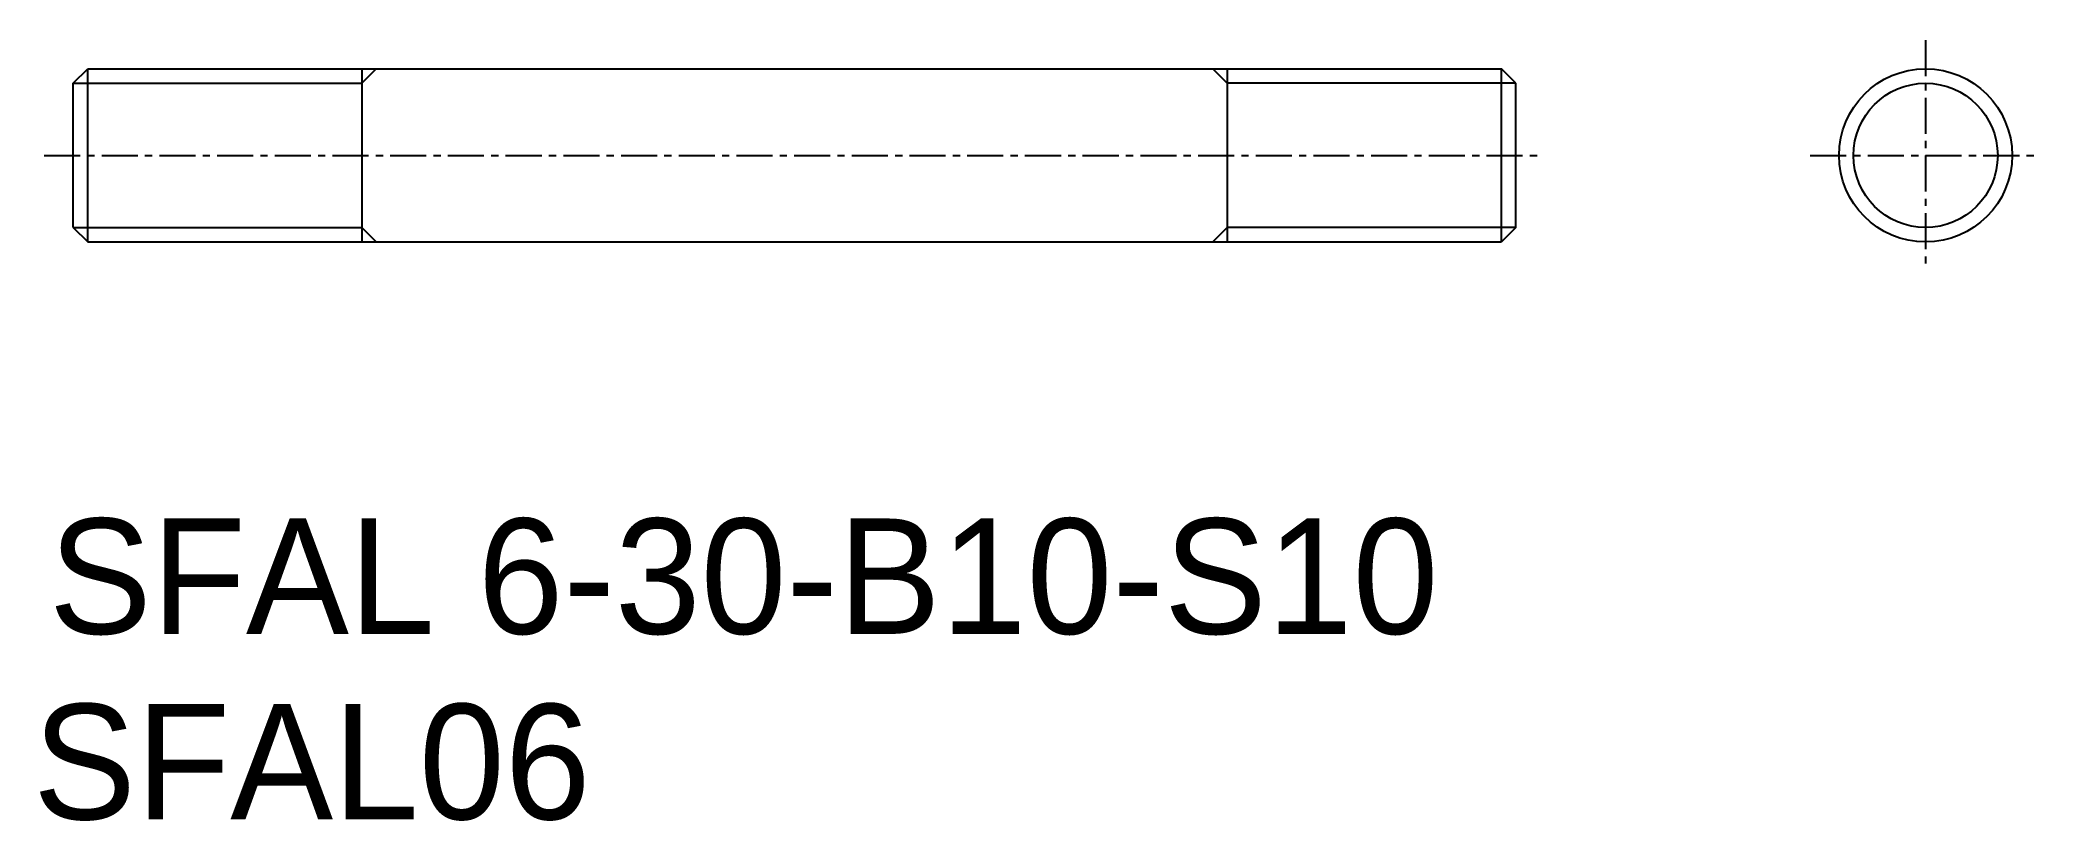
# Model space of a CAD drawing. Extents: x 166.3 to 235.6, y 114.8 to 141.8.
import ezdxf

# ---------------------------------------------------------------- set-up
doc = ezdxf.new("R2010")
doc.units = 0
doc.linetypes.add('CENTER', pattern=[2, 1.25, -0.25, 0.25, -0.25])
doc.layers.get('0').update_dxf_attribs({"linetype": 'CONTINUOUS'})
doc.layers.add('CENTER', color=1, linetype='CENTER')

msp = doc.modelspace()

# ---------------------------------------------------------------- linework, layer by layer
at = {"color": 7, "linetype": 'CONTINUOUS'}
for p, q in [((167.43, 140.338), (167.93, 140.838)), ((167.93, 140.838), (216.93, 140.838)), ((167.93, 134.838), (167.93, 140.838)), ((177.43, 140.838), (177.43, 134.838)), ((207.43, 140.838), (207.43, 134.838)), ((216.93, 134.838), (216.93, 140.838)), ((217.43, 140.338), (216.93, 140.838)), ((167.43, 135.338), (167.43, 140.338)), ((217.43, 135.338), (217.43, 140.338)), ((207.43, 139.088), (207.43, 139.088)), ((167.43, 135.338), (167.93, 134.838)), ((217.43, 135.338), (216.93, 134.838)), ((167.93, 134.838), (216.93, 134.838))]:
    msp.add_line(p, q, dxfattribs=at)
at = {"color": 3, "linetype": 'CONTINUOUS'}
for p, q in [((177.43, 140.338), (177.93, 140.838)), ((207.43, 140.338), (206.93, 140.838)), ((167.43, 140.338), (177.43, 140.338)), ((217.43, 140.338), (207.43, 140.338)), ((167.43, 135.338), (177.43, 135.338)), ((177.43, 135.338), (177.93, 134.838)), ((207.43, 135.338), (206.93, 134.838)), ((217.43, 135.338), (207.43, 135.338))]:
    msp.add_line(p, q, dxfattribs=at)
at = {"color": 7, "linetype": 'CONTINUOUS'}
msp.add_circle((231.633, 137.838), 3, dxfattribs=at)
at = {"color": 3, "linetype": 'CONTINUOUS'}
msp.add_circle((231.633, 137.838), 2.5, dxfattribs=at)
at = {"layer": 'CENTER', "color": 1, "linetype": 'CENTER'}
for p, q in [((231.633, 141.838), (231.633, 133.838)), ((166.417, 137.838), (218.35, 137.838)), ((227.633, 137.838), (235.633, 137.838))]:
    msp.add_line(p, q, dxfattribs=at)

# ---------------------------------------------------------------- texts
at = {"color": 7, "linetype": 'CONTINUOUS'}
for s, p in [('SFAL 6-30-B10-S10', (166.583, 121.253)), ('SFAL06', (166.035, 114.825))]:
    msp.add_text(s, height=4, dxfattribs=at).set_placement(p)

doc.saveas('drawing.dxf')
